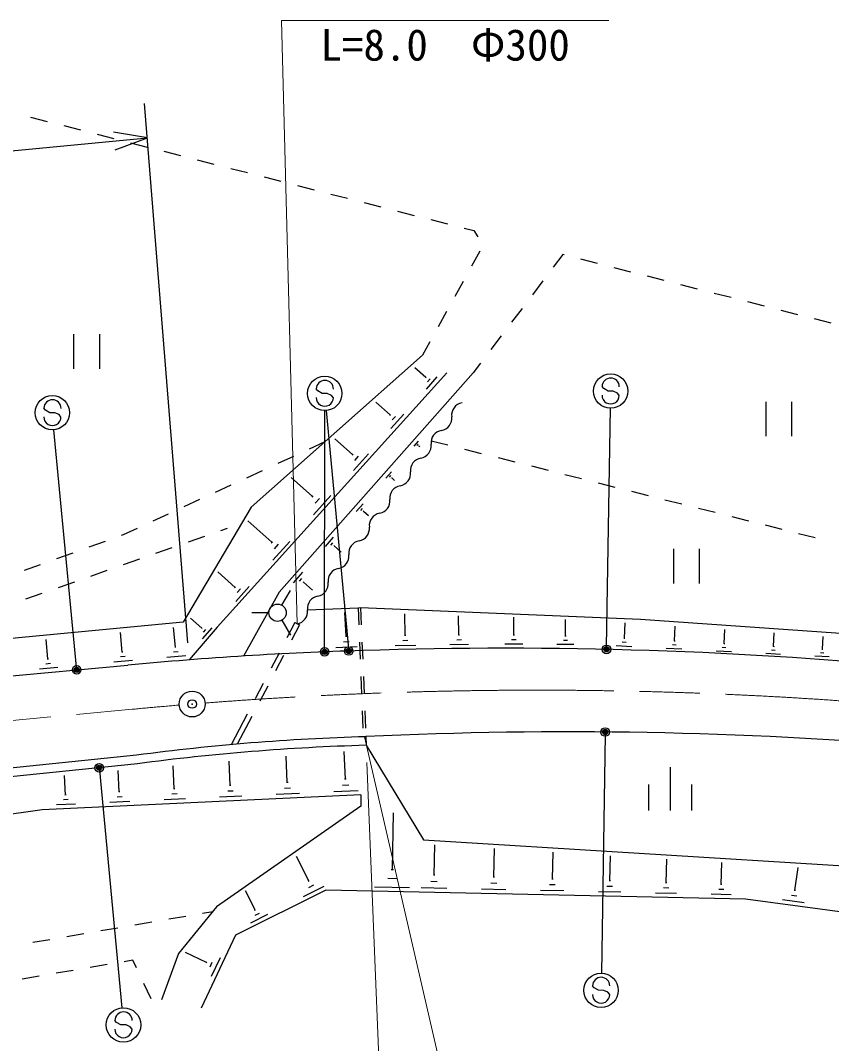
# Model space of a CAD drawing. Units: millimetres, scale not verified. Extents: x 40000 to 680000, y 20000 to 380000.
# Drawn here: x 250944 to 298043, y 272105 to 331509 of the extents above; entities that cross this region are included whole.
import ezdxf
from ezdxf.enums import TextEntityAlignment as Align

# ---------------------------------------------------------------- set-up
doc = ezdxf.new("R2010")
doc.units = ezdxf.units.MM
doc.header["$LTSCALE"] = 1000
doc.header["$PDMODE"] = 32
doc.header["$PDSIZE"] = 500
doc.linetypes.add('CHAIN', pattern=[18.5, 12, -1.5, 3.5, -1.5])
for name, color, linetype, lineweight in [('M-BGD', 7, 'Continuous', 25), ('M-BMK', 2, 'CHAIN', 13), ('M-BMK-SRVR', 3, 'Continuous', 25), ('M-STR-HTXT', 7, 'Continuous', 13), ('M-STR-STRC', 7, 'Continuous', 25)]:
    doc.layers.add(name, color=color, linetype=linetype, lineweight=lineweight)
doc.styles.add('ＭＳ ゴシック', font='')
doc.styles.get('ＭＳ ゴシック').set_extended_font_data('MS Gothic')

msp = doc.modelspace()

# ---------------------------------------------------------------- linework, layer by layer
at = {"layer": 'M-BGD'}
for p, q in [((251526, 325897), (252495, 325649)), ((253464, 325401), (254432, 325153)), ((255401, 324905), (256370, 324656)), ((257338, 324408), (258307, 324160)), ((259276, 323912), (260245, 323664)), ((261213, 323416), (262182, 323168)), ((263151, 322920), (264120, 322672)), ((265088, 322424), (266057, 322176)), ((267026, 321927), (267995, 321679)), ((268963, 321431), (269932, 321183)), ((270901, 320935), (271870, 320687)), ((272838, 320439), (273807, 320191)), ((274776, 319943), (275744, 319695)), ((276713, 319447), (277267, 319305)), ((277267, 319305), (277513, 318954)), ((277614, 318109), (277132, 317233)), ((282440, 317913), (281883, 317180)), ((282517, 317894), (282440, 317913)), ((284454, 317398), (283486, 317646)), ((286392, 316903), (285423, 317150)), ((288330, 316407), (287361, 316655)), ((276650, 316357), (276168, 315480)), ((281278, 316384), (280674, 315587)), ((290267, 315912), (289299, 316159)), ((292205, 315416), (291236, 315664)), ((294143, 314921), (293174, 315168)), ((275687, 314604), (275205, 313728)), ((280069, 314791), (279464, 313995)), ((296080, 314425), (295111, 314673)), ((298018, 313930), (297049, 314177)), ((254033, 313285), (254033, 311285)), ((255533, 313285), (255533, 311285)), ((278860, 313198), (278255, 312402)), ((274723, 312852), (274293, 312070)), ((274293, 312070), (264333, 303240)), ((274482, 310771), (273846, 311342)), ((277650, 311605), (277228, 311049)), ((275697, 311049), (262365, 296285)), ((277228, 311049), (265970, 298310)), ((274462, 310749), (274501, 310793)), ((274517, 310108), (275144, 310807)), ((274578, 310527), (274735, 310702)), ((272416, 308601), (271590, 309342)), ((294218, 309370), (294218, 307370)), ((295718, 309370), (295718, 307370)), ((272392, 308575), (272439, 308627)), ((272458, 307813), (273203, 308643)), ((272530, 308311), (272716, 308518)), ((270228, 306302), (269201, 307224)), ((268612, 307034), (267704, 306615)), ((273799, 306791), (274058, 307084)), ((273969, 306836), (274034, 306910)), ((274067, 306799), (274083, 306817)), ((274075, 306808), (274128, 306762)), ((274796, 307107), (275766, 306862)), ((276736, 306618), (277705, 306373)), ((266796, 306197), (265888, 305778)), ((270200, 306272), (270255, 306332)), ((270278, 305382), (271148, 306352)), ((270361, 305963), (270579, 306206)), ((278675, 306129), (279645, 305884)), ((264980, 305359), (264071, 304941)), ((280614, 305640), (281584, 305395)), ((267911, 303868), (266671, 304980)), ((272154, 304930), (272481, 305300)), ((272369, 304987), (272451, 305080)), ((272493, 304940), (272513, 304963)), ((272503, 304951), (272668, 304805)), ((282554, 305151), (283523, 304906)), ((263163, 304522), (262255, 304104)), ((284493, 304662), (285462, 304417)), ((286432, 304173), (287402, 303928)), ((261347, 303685), (260439, 303267)), ((267879, 303833), (267942, 303903)), ((267968, 302808), (268971, 303926)), ((268065, 303478), (268315, 303757)), ((288371, 303684), (289341, 303440)), ((264333, 303240), (260390, 296564)), ((270440, 302990), (270838, 303441)), ((270702, 303059), (270801, 303172)), ((270852, 303002), (270877, 303030)), ((270864, 303016), (271147, 302766)), ((290311, 303195), (291280, 302951)), ((259531, 302848), (258622, 302429)), ((265540, 301208), (264153, 302452)), ((292250, 302706), (293220, 302462)), ((257714, 302011), (256908, 301639)), ((262951, 302014), (262568, 301880)), ((294189, 302217), (295159, 301973)), ((255862, 301262), (254921, 300924)), ((256908, 301639), (256802, 301601)), ((261625, 301548), (260681, 301217)), ((265509, 301173), (265571, 301242)), ((265597, 300164), (266583, 301264)), ((268653, 300968), (269125, 301502)), ((268963, 301050), (269082, 301184)), ((296129, 301728), (297098, 301484)), ((253980, 300585), (253039, 300246)), ((259737, 300886), (258794, 300555)), ((265692, 300824), (265938, 301098)), ((269141, 300982), (269171, 301016)), ((269156, 300999), (269561, 300641)), ((288865, 300822), (288865, 298822)), ((290365, 300822), (290365, 298822)), ((257850, 300224), (256907, 299893)), ((252098, 299908), (251157, 299569)), ((255963, 299562), (255020, 299230)), ((263407, 298588), (262402, 299489)), ((266790, 298860), (267340, 299482)), ((254076, 298899), (253132, 298568)), ((267152, 298956), (267289, 299112)), ((267359, 298877), (267393, 298916)), ((267376, 298897), (267908, 298426)), ((252189, 298237), (251245, 297906)), ((263382, 298562), (263431, 298615)), ((263451, 297773), (264222, 298633)), ((263525, 298288), (263718, 298503)), ((265970, 298310), (263893, 294607)), ((266125, 297552), (266625, 298418)), ((265375, 297119), (264375, 297119)), ((267615, 297283), (270547, 297413)), ((269853, 295755), (269790, 297127)), ((270547, 297413), (270697, 297417)), ((270547, 297413), (270587, 296414)), ((270697, 297417), (270737, 296418)), ((270697, 297417), (286959, 296737)), ((273288, 295815), (273262, 297060)), ((260390, 296564), (140112, 285190)), ((261476, 296219), (260819, 296808)), ((266125, 296686), (266625, 295820)), ((266884, 296550), (266422, 295664)), ((266884, 296550), (267150, 296412)), ((276409, 295830), (276386, 296930)), ((279595, 295828), (279603, 296860)), ((282593, 295779), (282600, 296734)), ((286015, 295647), (286060, 296524)), ((286959, 296737), (303393, 295592)), ((256857, 294836), (256755, 295970)), ((259941, 295115), (259838, 296261)), ((262365, 296285), (260746, 294383)), ((261458, 296198), (261494, 296239)), ((261509, 295608), (262086, 296252)), ((261565, 295994), (261709, 296155)), ((267150, 296412), (266688, 295525)), ((288926, 295492), (288970, 296346)), ((291813, 295330), (291855, 296145)), ((294675, 295168), (294715, 295946)), ((252534, 294442), (252433, 295561)), ((269711, 295435), (270023, 295449)), ((269814, 295753), (269892, 295756)), ((270627, 295414), (270668, 294415)), ((270777, 295419), (270817, 294420)), ((273146, 295514), (273443, 295521)), ((273251, 295814), (273326, 295815)), ((275876, 295274), (276965, 295297)), ((276279, 295555), (276551, 295561)), ((276375, 295829), (276443, 295831)), ((279075, 295315), (280108, 295307)), ((279464, 295570), (279722, 295568)), ((279563, 295828), (279627, 295827)), ((282099, 295292), (283080, 295285)), ((282469, 295535), (282714, 295533)), ((282563, 295780), (282624, 295779)), ((285889, 295424), (286117, 295412)), ((285986, 295648), (286044, 295645)), ((288800, 295271), (289027, 295259)), ((288897, 295494), (288954, 295491)), ((291785, 295331), (291841, 295328)), ((297511, 295009), (297550, 295748)), ((256891, 294839), (256823, 294833)), ((260102, 294853), (259828, 294829)), ((259975, 295118), (259906, 295112)), ((265959, 294777), (265496, 293891)), ((269257, 295102), (270506, 295159)), ((272707, 295208), (273895, 295233)), ((285534, 295213), (286449, 295166)), ((288448, 295062), (289356, 295015)), ((291349, 294911), (292231, 294866)), ((291691, 295115), (291912, 295103)), ((294225, 294762), (295081, 294718)), ((294557, 294960), (294771, 294949)), ((294648, 295170), (294702, 295167)), ((297397, 294806), (297605, 294795)), ((297485, 295010), (297537, 295007)), ((161077, 285415), (257189, 294068)), ((252424, 294161), (252693, 294185)), ((252501, 294439), (252568, 294445)), ((257450, 294340), (256360, 294243)), ((257017, 294576), (256745, 294552)), ((260538, 294615), (259441, 294518)), ((266225, 294639), (265762, 293752)), ((297074, 294615), (297905, 294571)), ((252045, 293856), (253121, 293953)), ((265034, 293004), (264571, 292118)), ((265300, 292865), (264837, 291979)), ((270708, 293416), (270748, 292417)), ((270858, 293421), (270898, 292421)), ((264108, 291231), (263183, 289458)), ((264374, 291092), (263538, 289490)), ((270788, 291418), (270829, 290419)), ((270938, 291422), (270979, 290423)), ((270999, 289923), (271019, 289423)), ((271019, 289423), (274354, 283932)), ((257683, 288846), (161689, 278943)), ((266439, 287268), (266368, 288782)), ((269812, 287458), (269737, 289065)), ((257741, 288350), (161719, 278444)), ((259876, 286899), (259814, 288231)), ((263127, 287082), (263061, 288504)), ((288690, 285645), (288690, 288145)), ((253560, 286536), (253507, 287662)), ((256685, 286719), (256627, 287963)), ((263168, 287084), (263087, 287080)), ((266625, 286937), (266285, 286921)), ((266481, 287270), (266396, 287266)), ((270006, 287111), (269651, 287094)), ((269856, 287460), (269768, 287456)), ((287440, 285645), (287440, 287145)), ((289940, 285645), (289940, 287145)), ((270716, 286538), (252213, 285669)), ((253594, 286538), (253525, 286535)), ((256846, 286432), (256552, 286418)), ((256722, 286721), (256648, 286717)), ((260045, 286597), (259736, 286583)), ((259915, 286901), (259838, 286897)), ((263806, 286464), (262509, 286403)), ((263305, 286765), (262980, 286750)), ((267150, 286621), (265791, 286557)), ((270556, 286781), (269135, 286714)), ((270716, 286538), (270716, 285889)), ((254138, 286010), (253034, 285958)), ((253711, 286267), (253435, 286254)), ((257301, 286159), (256125, 286103)), ((260523, 286310), (259287, 286252)), ((270716, 285889), (262332, 280047)), ((252213, 285669), (177664, 275477)), ((272541, 282202), (272615, 285501)), ((274354, 283932), (305336, 282010)), ((274966, 281875), (275005, 283641)), ((278436, 281764), (278473, 283426)), ((267681, 281544), (266966, 282974)), ((281837, 281655), (281872, 283215)), ((285171, 281549), (285203, 283009)), ((288440, 281444), (288470, 282806)), ((272478, 282204), (272605, 282201)), ((291643, 281341), (291672, 282608)), ((295916, 280988), (296096, 282334)), ((272276, 281699), (272785, 281687)), ((275013, 281874), (274920, 281876)), ((278480, 281763), (278391, 281765)), ((281879, 281654), (281795, 281656)), ((268683, 281019), (263439, 278397)), ((267383, 280648), (268577, 281245)), ((267644, 281525), (267719, 281562)), ((267681, 281171), (267980, 281320)), ((293048, 280479), (268683, 281019)), ((271500, 281206), (273537, 281161)), ((275695, 281113), (274204, 281146)), ((275144, 281498), (274772, 281507)), ((279131, 281037), (277709, 281069)), ((278606, 281405), (278250, 281413)), ((282500, 280963), (281144, 280993)), ((281999, 281313), (281660, 281320)), ((285325, 281223), (285003, 281230)), ((285211, 281548), (285131, 281549)), ((288586, 281134), (288280, 281141)), ((288478, 281443), (288401, 281445)), ((291782, 281048), (291492, 281054)), ((291680, 281341), (291607, 281342)), ((295956, 280983), (295877, 280993)), ((264569, 279859), (264016, 280967)), ((285802, 280889), (284512, 280918)), ((289039, 280818), (287813, 280845)), ((292212, 280747), (291050, 280773)), ((303457, 279091), (293048, 280479)), ((296461, 280276), (295204, 280444)), ((296032, 280653), (295717, 280695)), ((262332, 280047), (260114, 277342)), ((264539, 279844), (264600, 279875)), ((259553, 279338), (260538, 279507)), ((261524, 279677), (262111, 279778)), ((264322, 279118), (265311, 279612)), ((264569, 279551), (264817, 279674)), ((255611, 278660), (256596, 278829)), ((257582, 278999), (258567, 279168)), ((251668, 277982), (252654, 278151)), ((253639, 278321), (254625, 278490)), ((263439, 278397), (261435, 274156)), ((257467, 276943), (256967, 276858)), ((257679, 276499), (257467, 276943)), ((260114, 277342), (259140, 274637)), ((261751, 276816), (260521, 277397)), ((261735, 276782), (261767, 276850)), ((261958, 276551), (262086, 276823)), ((262037, 276016), (262551, 277102)), ((254009, 276355), (253023, 276187)), ((255981, 276690), (254995, 276523)), ((252038, 276019), (251052, 275851)), ((258539, 274693), (258109, 275596))]:
    msp.add_line(p, q, dxfattribs=at)
msp.add_circle((265875, 297119), 500, dxfattribs=at)
for centre, radius, start, end in [((276707, 308590), 725, 99.66889, 186.87453), ((275268, 308416), 725, 279.66889, 6.87453), ((275511, 306987), 725, 99.66889, 186.87453), ((274072, 306813), 725, 279.66889, 6.87453), ((274315, 305384), 725, 99.66889, 186.87453), ((272876, 305211), 725, 279.66889, 6.87453), ((273119, 303781), 725, 99.66889, 186.87453), ((271680, 303608), 725, 279.66889, 6.87453), ((271923, 302178), 725, 99.66889, 186.87453), ((270484, 302005), 725, 279.66889, 6.87453), ((270727, 300575), 725, 99.66889, 186.87453), ((269288, 300402), 725, 279.66889, 6.87453), ((269531, 298972), 725, 99.66889, 186.87453), ((268092, 298799), 725, 279.66889, 6.87453), ((268335, 297369), 725, 99.66889, 186.87453), ((266896, 297196), 725, 279.66889, 6.87453), ((276124, 100497), 194494, 91.56945, 95.58697), ((279180, 42683), 252376, 84.33998, 91.9034), ((274808, 159942), 130037, 91.67842, 97.56735), ((282757, 42591), 247612, 85.15834, 92.72178), ((274808, 159942), 129537, 91.67599, 97.57059)]:
    msp.add_arc(centre, radius, start, end, dxfattribs=at)
at = {"layer": 'M-BMK'}
msp.add_line((162106, 282499), (257431, 291513), dxfattribs=at)
for start, end in [(84.74546, 94.42837), (94.77214, 95.4024)]:
    msp.add_arc((280968, 42624), 250000, start, end, dxfattribs=at)
at = {"layer": 'M-BMK-SRVR'}
msp.add_circle((260917, 291819), 750, dxfattribs=at)
msp.add_point((260917, 291819), dxfattribs=at)
at = {"layer": 'M-STR-HTXT'}
for p, q in [((267017, 296481), (266107, 331509)), ((266107, 331509), (285107, 331509)), ((270919, 289921), (278877, 255494)), ((271059, 288424), (272320, 257155))]:
    msp.add_line(p, q, dxfattribs=at)
at = {"layer": 'M-STR-STRC'}
for p, q in [((260666, 295380), (258151, 326681)), ((258312, 324688), (256340, 325022)), ((165224, 315909), (258312, 324688)), ((256437, 323991), (258312, 324688)), ((268218, 309996), (268119, 310114)), ((284819, 310130), (284720, 310248)), ((285064, 309991), (284819, 310130)), ((268463, 309856), (268218, 309996)), ((268764, 309854), (268463, 309856)), ((269009, 309742), (268764, 309854)), ((269115, 309606), (269009, 309742)), ((285365, 309989), (285064, 309991)), ((285610, 309877), (285365, 309989)), ((285716, 309741), (285610, 309877)), ((252402, 308874), (252302, 308992)), ((284979, 295142), (285199, 308990)), ((252647, 308734), (252402, 308874)), ((252947, 308732), (252647, 308734)), ((253193, 308620), (252947, 308732)), ((253298, 308484), (253193, 308620)), ((268608, 294997), (268613, 308855)), ((268706, 308859), (269990, 295045)), ((254195, 293949), (252891, 307738)), ((284898, 290043), (284678, 276195)), ((255528, 287971), (256832, 274182)), ((284267, 275335), (284167, 275453)), ((284512, 275196), (284267, 275335)), ((284812, 275194), (284512, 275196)), ((285058, 275082), (284812, 275194)), ((285163, 274946), (285058, 275082)), ((256530, 273327), (256431, 273445)), ((256775, 273188), (256530, 273327)), ((257076, 273185), (256775, 273188)), ((257321, 273073), (257076, 273185)), ((257427, 272937), (257321, 273073))]:
    msp.add_line(p, q, dxfattribs=at)
for centre, radius in [((268613, 309855), 1000), ((285215, 309990), 1000), ((252797, 308733), 1000), ((268608, 294847), 150), ((268608, 294847), 120), ((268608, 294847), 90), ((268608, 294847), 60), ((268608, 294847), 30), ((270004, 294896), 150), ((270004, 294896), 120), ((270004, 294896), 90), ((270004, 294896), 60), ((270004, 294896), 30), ((284977, 294992), 150), ((284977, 294992), 120), ((284977, 294992), 90), ((284977, 294992), 60), ((284977, 294992), 30), ((254209, 293800), 150), ((254209, 293800), 120), ((254209, 293800), 90), ((254209, 293800), 60), ((254209, 293800), 30), ((284900, 290193), 150), ((284900, 290193), 120), ((284900, 290193), 90), ((284900, 290193), 60), ((284900, 290193), 30), ((255513, 288120), 150), ((255513, 288120), 120), ((255513, 288120), 90), ((255513, 288120), 60), ((255513, 288120), 30), ((284662, 275195), 1000), ((256926, 273186), 1000)]:
    msp.add_circle(centre, radius, dxfattribs=at)
for centre, start, end in [((285220, 310244), 359.55488, 179.55488), ((268619, 310110), 359.55488, 179.55488), ((268615, 309610), 179.55488, 359.55488), ((285216, 309744), 179.55488, 359.55488), ((252802, 308988), 359.55488, 179.55488), ((252798, 308488), 179.55488, 359.55488), ((284667, 275450), 359.55488, 179.55488), ((284663, 274950), 179.55488, 359.55488), ((256931, 273441), 359.55488, 179.55488), ((256927, 272941), 179.55488, 359.55488)]:
    msp.add_arc(centre, 500, start, end, dxfattribs=at)
for p in [(284977, 294992), (268608, 294847), (270004, 294896), (254209, 293800), (284900, 290193), (255513, 288120)]:
    msp.add_point(p, dxfattribs=at)

# ---------------------------------------------------------------- texts
at = {"layer": 'M-STR-HTXT', "style": 'ＭＳ ゴシック'}
msp.add_text('L=8.0\u3000Φ300', height=1833, dxfattribs=at).set_placement((275607, 331009), align=Align.TOP_CENTER)

doc.saveas('drawing.dxf')
